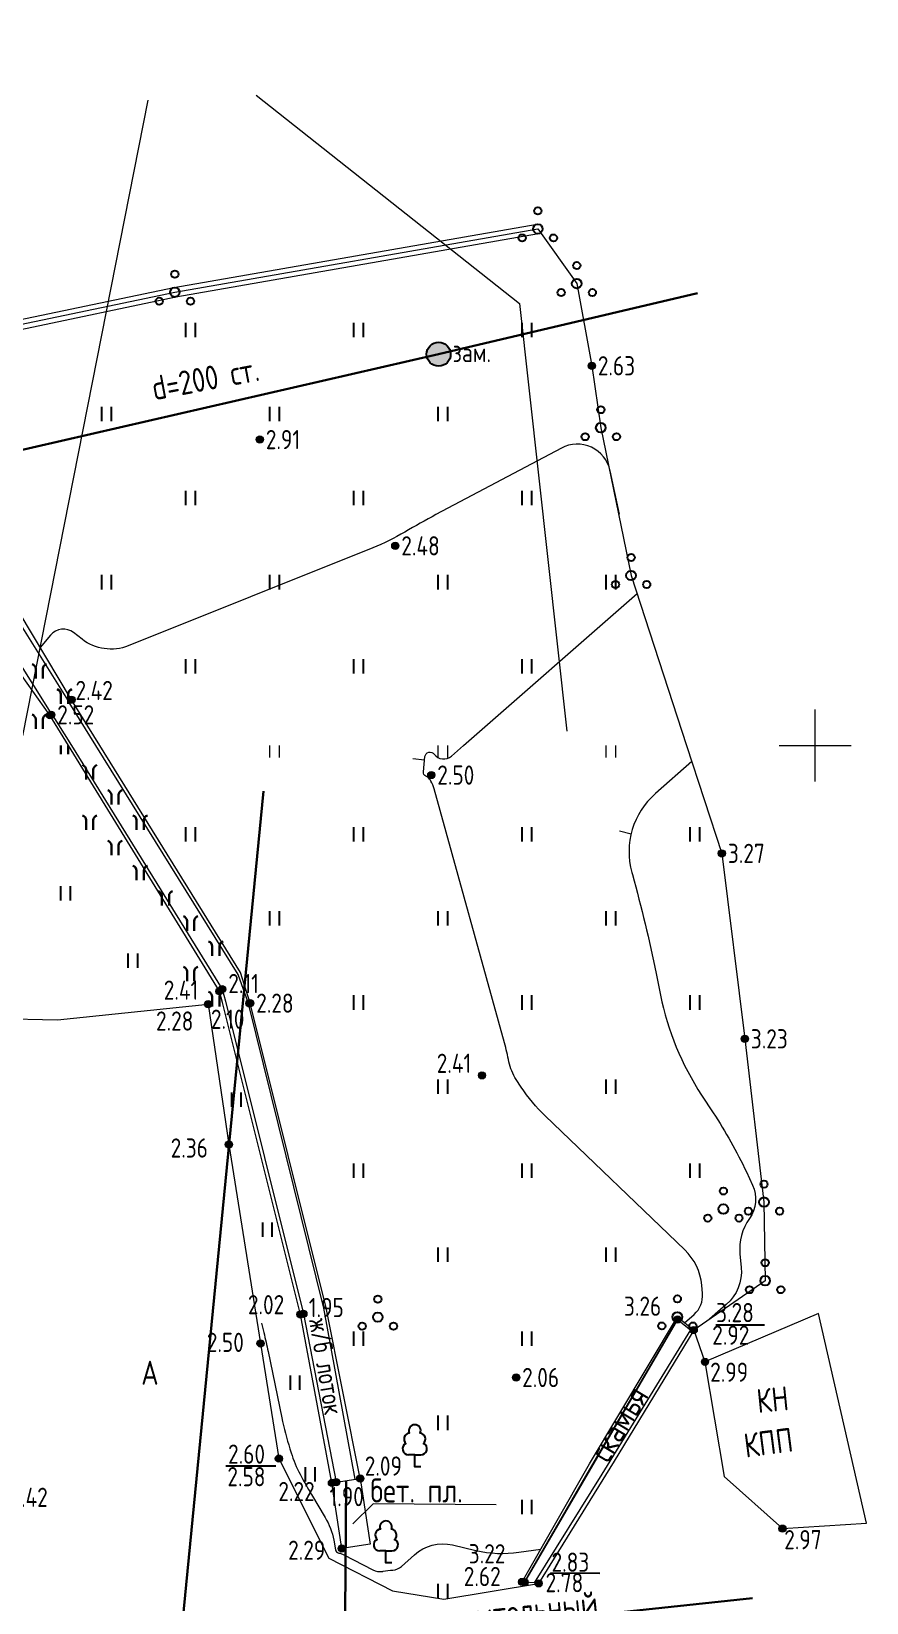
# Model space of a CAD drawing. Header units: metres. Extents: x 24337 to 25822, y 26642 to 34102.
# Drawn here: x 25667.4 to 25702.1, y 32964.3 to 33029.7 of the extents above; entities that cross this region are included whole.
import ezdxf

# ---------------------------------------------------------------- set-up
doc = ezdxf.new("R2010")
doc.units = ezdxf.units.M
doc.linetypes.add('g5_01_5x1_5', pattern=[3, 1.5, -1.5])
doc.linetypes.add('g5_02x1', pattern=[3, 2, -1])
for name, color, linetype in [('02_Сетка', 7, 'Continuous'), ('03_Здания и строения', 7, 'Continuous'), ('06_Инженерно-технические сооружения', 7, 'Continuous'), ('10_Границы покрытий и угодий', 7, 'Continuous'), ('13_Растительность', 7, 'Continuous'), ('14_Ограждения', 7, 'Continuous'), ('18_Зарамочное оформление', 7, 'Continuous'), ('19_Горизонтали', 7, 'Continuous'), ('30_Канализация', 7, 'Continuous'), ('30_Ливневка', 7, 'Continuous'), ('31_Водопровод', 7, 'Continuous'), ('37_Кабель низкого напряжения', 7, 'Continuous'), ('44_Крышки колодцев', 7, 'Continuous'), ('45_Номера колодцев', 7, 'Continuous'), ('61_Отметки высоты поверхности', 7, 'Continuous')]:
    doc.layers.add(name, color=color, linetype=linetype)
doc.styles.add('LIKE11', font='bm431.shx')
doc.styles.add('Line_GUGK', font='', dxfattribs={"height": 1})
doc.styles.get("Standard").update_dxf_attribs({"font": 'GOST_0.TTF', "height": 2})
doc.styles.get('Line_GUGK').set_extended_font_data('Bm431', italic=True)
doc.linetypes.add('g5_119_3', pattern='A,8,-2,[31,GUGK_2005.shx,S=0.2,R=0,X=0,Y=0],8,[31,GUGK_2005.shx,S=0.2,R=180.000005,X=0,Y=0],-2', length=20)
doc.linetypes.add('g5_122_k', pattern='A,2,-2,3,-0.6,["К",Line_GUGK,S=2,R=0,X=0,Y=-1],-3,3,-2,8,-2,8,-2,6', length=41.6)
doc.linetypes.add('g5_122_kl', pattern='A,2,-2,3,-0.6,["Кл",Line_GUGK,S=2,R=0,X=0,Y=-1],-5,3,-2,8,-2,8,-2,6', length=43.6)
doc.linetypes.add('g5_122_kn', pattern='A,2,-2,3,-0.6,["Кн",Line_GUGK,S=2,R=0,X=0,Y=-1],-5,3,-2,8,-2,8,-2,6', length=43.6)
doc.linetypes.add('g5_122_v', pattern='A,2,-2,3,-0.6,["В",Line_GUGK,S=2,R=0,X=0,Y=-1],-2.8,3,-2,8,-2,8,-2,6', length=41.4)
doc.linetypes.add('g5_472', pattern='A,0,-8,[25,GUGK_2005.shx,S=0.8,R=0,X=0,Y=-0.4],0', length=8)
doc.linetypes.add('g5_474_1a', pattern='A,2,-0.5,[28,GUGK_2005.shx,S=2,R=0,X=0,Y=0],-0.5,2', length=5)

# ---------------------------------------------------------------- blocks, each defined once
blk = doc.blocks.new('g5_329_6')
at = {"color": 0, "linetype": 'ByBlock', "lineweight": 15}
blk.add_line((0, 0), (1, 0), dxfattribs=at)
blk = doc.blocks.new('g5_401')
at = {"color": 0, "flags": 128}
for points in [[(-0.4, 0), (-0.4, 1.2)], [(0.4, 0), (0.4, 1.2)]]:
    blk.add_lwpolyline(points, dxfattribs=at)
blk = doc.blocks.new('g5_403')
at = {"color": 0, "lineweight": 30, "flags": 128}
for points in [[(-0.3, 0), (-0.3, 0.8, 0.318313), (-0.6, 1.2, 0.61176)], [(0.3, 0), (0.3, 0.8, -0.318313), (0.6, 1.2, -0.61176)]]:
    blk.add_lwpolyline(points, format="xyb", dxfattribs=at)
blk = doc.blocks.new('g5_330')
at = {"linetype": 'ByBlock'}
blk.add_hatch(color=0, dxfattribs=at).paths.add_polyline_path([(-0.3, 0, 1), (0.3, 0, 1)])
at = {"color": 0, "linetype": 'ByBlock', "lineweight": -2}
blk.add_circle((0, 0), 0.3, dxfattribs=at)
at = {"color": 0, "linetype": 'ByBlock', "lineweight": 15, "flags": 12}
for tag, p in [('number', (-7.62, -0.8)), ('z', (0.5, -0.8))]:
    blk.add_attdef(tag, p, '', height=1.6, dxfattribs=at)
blk = doc.blocks.new('g5_394')
at = {"color": 0}
for centre, radius in [((0, 1.5), 0.3), ((0, 0), 0.4), ((-1.3, -0.75), 0.3), ((1.3, -0.75), 0.3)]:
    blk.add_circle(centre, radius, dxfattribs=at)
blk = doc.blocks.new('g5_388_1')
at = {"color": 0, "flags": 128}
blk.add_lwpolyline([(0, 0.99), (0.51, 0.99, 0.798042), (0.73, 1.95, 0.636328), (0.46, 2.81, 0.533064), (0, 3.5, 0.533064), (-0.46, 2.81, 0.636328), (-0.73, 1.95, 0.798042), (-0.51, 0.99)], format="xyb", dxfattribs=at)
for points in [[(0, 0.99), (-0.51, 0.99)], [(0.5, 0), (0, 0), (0, 0.99)]]:
    blk.add_lwpolyline(points, dxfattribs=at)
at = {"style": 'LIKE11', "flags": 8}
for tag, p in [('Описание', (-14.19, 0.84)), ('Метрические данные', (1.49, 0.46))]:
    blk.add_attdef(tag, p, '', height=2, dxfattribs=at)
blk = doc.blocks.new('g5_118')
h = blk.add_hatch(color=255)
edge = h.paths.add_edge_path()
edge.add_arc((0, 0), 0.925, 0, 360)
at = {"color": 0}
blk.add_circle((0, 0), 1, dxfattribs=at)
at = {"style": 'LIKE11', "flags": 8}
for tag, p, height in [('Номер', (0, 1.7), 1.6), ('Текст', (1.17, -0.66), 2), ('Отметка кольца люка', (0, -2.8), 1.6), ('Отметка земли (возле него)', (0, -4.8), 1.6), ('Верх прокладки', (0, -6.8), 1.6), ('Низ прокладки', (0, -8.8), 1.6)]:
    blk.add_attdef(tag, p, '', height=height, dxfattribs=at)
blk = doc.blocks.new('g5_012')
at = {"color": 92, "linetype": 'ByBlock', "lineweight": -2}
for p, q in [((0, -3), (0, 3)), ((-3, 0), (3, 0))]:
    blk.add_line(p, q, dxfattribs=at)

msp = doc.modelspace()

# ---------------------------------------------------------------- linework, layer by layer
at = {"layer": '03_Здания и строения', "color": 7, "linetype": 'Continuous', "lineweight": 20, "ltscale": 0.5, "flags": 128}
msp.add_lwpolyline([(25695.41, 32974.34), (25696.209, 32969.571), (25698.637, 32967.394), (25702.136, 32967.625), (25700.135, 32976.347), (25695.41, 32974.34)], dxfattribs=at)
at = {"layer": '06_Инженерно-технические сооружения', "color": 92, "linetype": 'g5_02x1', "lineweight": 20, "ltscale": 500, "flags": 128}
for points in [[(25668.198, 33001.353), (25658.873, 33016.141), (25659.868, 33016.27), (25668.946, 33001.796)], [(25670.06, 33000), (25668.946, 33001.796)], [(25668.198, 33001.353), (25669.035, 33000)], [(25669.035, 33000), (25675.31, 32989.854), (25675.449, 32989.349), (25678.693, 32976.339), (25680.058, 32969.327)], [(25680.848, 32969.451), (25679.545, 32976.576), (25676.413, 32989.252), (25675.979, 32990.461), (25670.06, 33000)]]:
    msp.add_lwpolyline(points, dxfattribs=at)
at = {"layer": '06_Инженерно-технические сооружения', "color": 7, "linetype": 'Continuous', "lineweight": 20, "ltscale": 500, "flags": 128}
for points in [[(25670.22, 33000), (25669.04, 33001.906), (25660.402, 33016.365), (25659.868, 33016.27)], [(25668.916, 33000), (25668.144, 33001.258), (25659.872, 33012.924)], [(25679.884, 32969.297), (25678.573, 32976.314), (25675.329, 32989.306), (25675.198, 32989.766), (25668.916, 33000)], [(25681.063, 32969.483), (25679.645, 32976.592), (25676.48, 32989.272), (25676.076, 32990.544), (25670.22, 33000)], [(25694.941, 32975.662), (25691.629, 32970.203), (25688.485, 32965.114), (25688.294, 32965.141), (25687.901, 32965.159), (25687.794, 32965.174), (25690.599, 32970.098), (25694.26, 32976.208), (25694.941, 32975.662)], [(25687.901, 32965.159), (25690.6, 32969.841), (25694.27, 32976.104), (25687.901, 32965.159)], [(25694.27, 32976.104), (25694.81, 32975.665), (25691.122, 32969.665), (25688.294, 32965.141)], [(25694.27, 32976.104), (25694.26, 32976.208)], [(25694.81, 32975.665), (25694.941, 32975.662)], [(25686.716, 32968.387), (25681.597, 32968.433), (25680.752, 32967.596)]]:
    msp.add_lwpolyline(points, dxfattribs=at)
at = {"layer": '10_Границы покрытий и угодий', "color": 7, "linetype": 'g5_01_5x1_5', "lineweight": 20, "ltscale": 500, "flags": 128}
for points in [[(25654.872, 32994.481), (25657.165, 32991.934), (25660.944, 32989.852), (25665.083, 32988.651), (25668.462, 32988.573), (25674.73, 32989.23), (25675.594, 32983.389), (25676.912, 32975.106)], [(25679.884, 32969.297), (25681.063, 32969.483), (25681.47, 32966.747), (25680.29, 32966.569), (25679.884, 32969.297)]]:
    msp.add_lwpolyline(points, dxfattribs=at)
at = {"layer": '10_Границы покрытий и угодий', "color": 7, "linetype": 'Continuous', "lineweight": 20, "ltscale": 500, "flags": 128}
msp.add_lwpolyline([(25676.912, 32975.106), (25677.675, 32970.308), (25679.751, 32966.167), (25682.401, 32964.805), (25684.533, 32964.457), (25688.485, 32965.114)], dxfattribs=at)
at = {"layer": '13_Растительность', "color": 92, "linetype": 'Continuous', "lineweight": 30, "ltscale": 0.5, "flags": 128}
for points in [[(25668.6, 32999.64), (25668.6, 33000)], [(25668.9, 32999.64), (25668.9, 33000)]]:
    msp.add_lwpolyline(points, dxfattribs=at)
at = {"layer": '13_Растительность', "color": 92, "linetype": 'Continuous', "lineweight": 20, "ltscale": 0.5, "flags": 128}
for points in [[(25677.3, 32999.5), (25677.3, 33000)], [(25677.7, 32999.5), (25677.7, 33000)], [(25684.3, 32999.5), (25684.3, 33000)], [(25684.7, 32999.5), (25684.7, 33000)], [(25691.3, 32999.5), (25691.3, 33000)], [(25691.7, 32999.5), (25691.7, 33000)]]:
    msp.add_lwpolyline(points, dxfattribs=at)
at = {"layer": '14_Ограждения', "color": 7, "linetype": 'Continuous', "lineweight": 20, "ltscale": 0.5, "flags": 128}
for points in [[(25653.903, 33040.795), (25654.256, 33035.813), (25657.966, 33015.9), (25658.666, 33015.962), (25660.431, 33016.167), (25666.938, 33017.327), (25673.381, 33018.677), (25688.486, 33021.311)], [(25654.303, 33040.823), (25654.654, 33035.863), (25658.292, 33016.33), (25658.626, 33016.36), (25660.373, 33016.563), (25666.862, 33017.719), (25673.305, 33019.069), (25688.418, 33021.705)]]:
    msp.add_lwpolyline(points, dxfattribs=at)
at = {"layer": '14_Ограждения', "color": 7, "linetype": 'g5_472', "lineweight": 20, "ltscale": 0.5, "flags": 128}
msp.add_lwpolyline([(25654.103, 33040.809), (25654.455, 33035.838), (25658.129, 33016.115), (25658.646, 33016.161), (25660.402, 33016.365), (25666.9, 33017.523), (25673.343, 33018.873), (25688.452, 33021.508)], dxfattribs=at)
at = {"layer": '14_Ограждения', "color": 7, "linetype": 'g5_474_1a', "lineweight": 20, "ltscale": 0.5, "flags": 128}
for points in [[(25688.452, 33021.508), (25690.072, 33019.233), (25690.7, 33015.811), (25691.073, 33013.232), (25692.334, 33007.079), (25694.646, 33000)], [(25694.646, 33000), (25696.113, 32995.509), (25697.068, 32987.788), (25697.866, 32980.988)], [(25697.866, 32980.988), (25697.914, 32977.716), (25694.941, 32975.662), (25695.41, 32974.34)]]:
    msp.add_lwpolyline(points, dxfattribs=at)
at = {"layer": '19_Горизонтали', "color": 32, "linetype": 'Continuous', "lineweight": 20, "ltscale": 0.5, "flags": 128}
for points, elevation in [([(25691.857, 33009.628), (25691.464, 33011.44, 0.49696), (25689.432, 33012.382), (25684.213, 33009.613, 0.010906), (25682.913, 33008.886), (25682.913, 33008.886, -0.037594), (25681.58, 33008.231), (25671.404, 33004.153, -0.267004), (25669.483, 33004.425), (25669.13, 33004.7, 0.405234), (25668.171, 33004.596), (25667.742, 33004.079)], 2.5), ([(25694.56, 32975.968), (25694.957, 32976.314, 0.240691), (25695.306, 32977.184), (25695.275, 32977.53, 0.180719), (25694.565, 32979.006), (25688.759, 32984.579, -0.056076), (25687.761, 32985.778), (25687.554, 32986.094, -0.095933), (25687.25, 32986.832, 0.017727), (25687.061, 32987.622), (25684.131, 32998.201, 0.059558), (25684.001, 32998.517), (25683.983, 32998.551, 0.164189), (25683.796, 32998.721, -0.327529), (25683.688, 32998.906), (25683.755, 32999.536, -0.682531), (25684.134, 32999.639, 0.437927), (25684.86, 32999.562), (25685.36, 33000)], 2.5), ([(25694.866, 32999.328), (25693.345, 32997.997, 0.28802), (25692.364, 32994.717), (25692.389, 32994.625, -0.017727), (25693.373, 32990.51), (25693.555, 32989.612, 0.095932), (25695.27, 32985.445), (25695.754, 32984.709, -0.035882), (25697.132, 32982.246), (25697.388, 32981.7, -0.270466), (25697.262, 32980.304), (25697.262, 32980.304, 0.17912), (25696.865, 32978.834), (25696.917, 32978.269, -0.240692), (25696.298, 32976.726), (25695.594, 32976.113)], 3), ([(25676.945, 32975.95), (25677.044, 32975.556, -0.010431), (25677.225, 32974.764), (25677.795, 32972.011, 0.025067), (25678.13, 32970.723), (25678.183, 32970.552, 0.045287), (25678.556, 32969.657), (25678.556, 32969.657, 0.013149), (25679.033, 32968.809), (25679.598, 32967.862, -0.088998), (25679.957, 32966.909), (25680.03, 32966.512, 0.310626), (25680.164, 32966.379), (25680.164, 32966.379, -0.074267), (25680.377, 32966.305), (25681.58, 32965.68, 0.16503), (25681.995, 32965.616), (25682.011, 32965.619, -0.027131), (25682.42, 32965.668), (25682.42, 32965.668, 0.168435), (25682.778, 32965.819), (25683.314, 32966.303, -0.24544), (25684.907, 32966.713), (25685.875, 32966.487, 0.093367), (25687.668, 32966.41), (25688.573, 32966.54)], 2.5)]:
    msp.add_lwpolyline(points, format="xyb", dxfattribs=dict(at, elevation=elevation))
at = {"layer": '19_Горизонтали', "color": 32, "linetype": 'Continuous', "lineweight": 20, "ltscale": 0.5, "elevation": 2.5, "flags": 128}
msp.add_lwpolyline([(25685.36, 33000), (25692.581, 33006.324)], dxfattribs=at)
at = {"layer": '30_Канализация', "color": 12, "linetype": 'g5_122_k', "lineweight": 30, "ltscale": 500, "flags": 128}
msp.add_lwpolyline([(25649.768, 33027.012), (25661.903, 33027.533), (25664.985, 33011.854), (25684.324, 33016.292), (25695.103, 33018.829)], dxfattribs=at)
at = {"layer": '30_Канализация', "color": 22, "linetype": 'g5_122_kn', "lineweight": 30, "ltscale": 500, "flags": 128}
msp.add_lwpolyline([(25675.766, 32915.552), (25671.287, 32939.133), (25677.039, 32998.097)], dxfattribs=at)
at = {"layer": '30_Ливневка', "color": 42, "linetype": 'g5_122_kl', "lineweight": 30, "ltscale": 500, "flags": 128}
msp.add_lwpolyline([(25680.473, 32969.39), (25680.188, 32930.634)], dxfattribs=at)
at = {"layer": '31_Водопровод', "color": 94, "linetype": 'g5_122_v', "lineweight": 30, "ltscale": 500, "flags": 128}
msp.add_lwpolyline([(25676.328, 32915.63), (25672.732, 32935.367), (25674.609, 32962.076), (25697.382, 32964.495)], dxfattribs=at)
at = {"layer": '37_Кабель низкого напряжения', "color": 1, "linetype": 'g5_119_3', "lineweight": 20, "ltscale": 500, "flags": 128}
for points in [[(25672.223, 33026.871), (25666.996, 33000.397)], [(25676.726, 33027.082), (25687.69, 33018.41), (25689.66, 33000.6)]]:
    msp.add_lwpolyline(points, dxfattribs=at)
at = {"layer": '61_Отметки высоты поверхности', "flags": 128}
for points in [[(25697.885, 32975.862), (25695.861, 32975.862)], [(25677.55, 32969.995), (25675.467, 32969.995)], [(25688.977, 32965.556), (25691.033, 32965.539)]]:
    msp.add_lwpolyline(points, dxfattribs=at)

# ---------------------------------------------------------------- block references
at = {"layer": '02_Сетка', "color": 92, "linetype": 'Continuous', "lineweight": 15, "ltscale": 0.5, "xscale": 0.5, "yscale": 0.5}
msp.add_blockref('g5_012', (25700, 33000), dxfattribs=at)
at = {"layer": '13_Растительность', "color": 92, "linetype": 'Continuous', "lineweight": 20, "xscale": 0.5, "yscale": 0.5, "zscale": 0.5}
for name, p in [('g5_394', (25688.452, 33021.508, 2.806)), ('g5_394', (25690.072, 33019.233, 2.557)), ('g5_394', (25673.343, 33018.873, 2.774)), ('g5_394', (25691.073, 33013.232, 2.499)), ('g5_394', (25692.334, 33007.079, 2.446)), ('g5_401', (25675.91, 32984.952)), ('g5_394', (25696.176, 32980.699, 2.848)), ('g5_394', (25697.866, 32980.988, 3.013)), ('g5_394', (25697.914, 32977.716, 3.277)), ('g5_394', (25681.793, 32976.198)), ('g5_394', (25694.26, 32976.208, 2.168)), ('g5_401', (25678.351, 32973.172)), ('g5_388_1', (25683.329, 32969.969, 2.113)), ('g5_401', (25678.982, 32969.355)), ('g5_388_1', (25682.127, 32965.969, 2.422))]:
    msp.add_blockref(name, p, dxfattribs=at)
at = {"layer": '13_Растительность', "color": 92, "linetype": 'Continuous', "lineweight": 20, "ltscale": 0.5, "xscale": 0.5, "yscale": 0.5}
for name, p in [('g5_401', (25674, 33017)), ('g5_401', (25681, 33017)), ('g5_401', (25688, 33017)), ('g5_401', (25670.5, 33013.5)), ('g5_401', (25677.5, 33013.5)), ('g5_401', (25684.5, 33013.5)), ('g5_401', (25674, 33010)), ('g5_401', (25681, 33010)), ('g5_401', (25688, 33010)), ('g5_401', (25670.5, 33006.5)), ('g5_401', (25677.5, 33006.5)), ('g5_401', (25684.5, 33006.5)), ('g5_401', (25691.5, 33006.5)), ('g5_403', (25667.7, 33002.79)), ('g5_401', (25674, 33003)), ('g5_401', (25681, 33003)), ('g5_401', (25688, 33003)), ('g5_403', (25668.75, 33001.74)), ('g5_403', (25667.7, 33000.69)), ('g5_403', (25669.8, 32998.59)), ('g5_403', (25670.85, 32997.54)), ('g5_403', (25669.8, 32996.49)), ('g5_403', (25671.9, 32996.49)), ('g5_401', (25674, 32996)), ('g5_401', (25681, 32996)), ('g5_401', (25688, 32996)), ('g5_401', (25695, 32996)), ('g5_403', (25670.85, 32995.44)), ('g5_403', (25671.9, 32994.39)), ('g5_401', (25668.8, 32993.54)), ('g5_403', (25672.95, 32993.34)), ('g5_403', (25674, 32992.29)), ('g5_401', (25677.5, 32992.5)), ('g5_401', (25684.5, 32992.5)), ('g5_401', (25691.5, 32992.5)), ('g5_401', (25671.6, 32990.74)), ('g5_403', (25675.05, 32991.24)), ('g5_403', (25674, 32990.19)), ('g5_403', (25675.05, 32989.14)), ('g5_401', (25681, 32989)), ('g5_401', (25688, 32989)), ('g5_401', (25695, 32989)), ('g5_401', (25684.5, 32985.5)), ('g5_401', (25691.5, 32985.5)), ('g5_401', (25681, 32982)), ('g5_401', (25688, 32982)), ('g5_401', (25695, 32982)), ('g5_401', (25677.2, 32979.54)), ('g5_401', (25684.5, 32978.5)), ('g5_401', (25691.5, 32978.5)), ('g5_401', (25681, 32975)), ('g5_401', (25688, 32975)), ('g5_401', (25684.5, 32971.5)), ('g5_401', (25688, 32968)), ('g5_401', (25684.5, 32964.5))]:
    msp.add_blockref(name, p, dxfattribs=at)
at = {"layer": '19_Горизонтали', "color": 32, "linetype": 'Continuous', "lineweight": 20, "xscale": 0.5, "yscale": 0.5, "zscale": 0.5}
for p, rotation in [((25683.74, 32999.39, 2.5), 173.8693091722229), ((25692.338, 32996.314, 3), 166.5576872883726)]:
    msp.add_blockref('g5_329_6', p, dxfattribs=dict(at, rotation=rotation))
at = {"layer": '44_Крышки колодцев', "color": 7, "linetype": 'Continuous', "lineweight": 20, "xscale": 0.5, "yscale": 0.5, "zscale": 0.5}
msp.add_blockref('g5_118', (25684.324, 33016.292), dxfattribs=at)
at = {"layer": '61_Отметки высоты поверхности', "color": 7, "linetype": 'Continuous', "lineweight": 20, "xscale": 0.5, "yscale": 0.5, "zscale": 0.5}
for p in [(25690.7, 33015.811, 2.631), (25676.881, 33012.738, 2.913), (25682.519, 33008.314, 2.481), (25669.04, 33001.906, 2.416), (25668.144, 33001.258, 2.356), (25668.198, 33001.277, 2.519), (25684.017, 32998.77, 2.503), (25696.113, 32995.509, 3.273), (25675.31, 32989.854, 2.109), (25674.73, 32989.23, 2.283), (25675.198, 32989.766, 2.207), (25676.449, 32989.263, 2.351), (25676.48, 32989.272, 2.279), (25697.068, 32987.788, 3.229), (25686.128, 32986.266, 2.41), (25675.594, 32983.389, 2.356), (25678.573, 32976.314, 2.02), (25678.693, 32976.339, 1.95), (25694.27, 32976.104, 3.257), (25694.941, 32975.662, 2.922), (25676.912, 32975.106, 2.497), (25695.41, 32974.34, 2.991), (25687.55, 32973.686, 2.061), (25677.675, 32970.308, 2.579), (25679.884, 32969.297, 2.215), (25680.058, 32969.327, 1.899), (25681.063, 32969.483, 2.092), (25698.637, 32967.394, 2.966), (25680.29, 32966.569, 2.291), (25687.794, 32965.174, 2.616), (25687.901, 32965.159, 3.225), (25688.485, 32965.114, 2.777)]:
    msp.add_blockref('g5_330', p, dxfattribs=at)

# ---------------------------------------------------------------- texts
at = {"layer": '03_Здания и строения', "color": 7, "linetype": 'Continuous', "lineweight": 15}
for s, rotation, p in [('КН', 5.6787, (25697.613, 32972.203)), ('КПП', 7.3735, (25697.101, 32970.348))]:
    msp.add_text(s, height=1, rotation=rotation, dxfattribs=at).set_placement(p)
at = {"layer": '06_Инженерно-технические сооружения', "color": 7, "linetype": 'Continuous', "lineweight": 15}
msp.add_text('ж/б лоток', height=0.8, rotation=279.27971, dxfattribs=at).set_placement((25678.922, 32976.08))
at = {"layer": '10_Границы покрытий и угодий', "color": 7, "linetype": 'Continuous', "lineweight": 15}
for s, p in [('А', (25671.943, 32973.384)), ('бет. пл.', (25681.487, 32968.482))]:
    msp.add_text(s, height=1, dxfattribs=at).set_placement(p)
msp.add_text('скамья', height=1, rotation=58.90199, dxfattribs=at).set_placement((25691.38, 32970.085))
at = {"layer": '18_Зарамочное оформление', "color": 7, "linetype": 'Continuous', "lineweight": 15}
msp.add_text('Детский оздоровительный', height=1, rotation=6.0494, dxfattribs=at).set_placement((25677.443, 32962.369))
at = {"layer": '30_Канализация', "color": 12, "linetype": 'Continuous', "lineweight": 15}
msp.add_text('d=200 ст.', height=1, rotation=10.63888, dxfattribs=at).set_placement((25672.486, 33014.366))
at = {"layer": '45_Номера колодцев', "color": 7, "linetype": 'Continuous', "lineweight": 15, "ltscale": 0.5}
msp.add_text('зам.', height=0.8, dxfattribs=at).set_placement((25684.909, 33015.962))
at = {"layer": '61_Отметки высоты поверхности', "color": 7, "linetype": 'Continuous', "lineweight": 15, "ltscale": 0.5}
for s, p in [('2.63', (25690.95, 33015.411)), ('2.91', (25677.131, 33012.338)), ('2.48', (25682.769, 33007.914)), ('2.42', (25669.207, 33001.892)), ('2.52', (25668.448, 33000.877)), ('2.50', (25684.267, 32998.37)), ('3.27', (25696.363, 32995.109)), ('2.41', (25672.882, 32989.415)), ('2.11', (25675.568, 32989.689)), ('2.28', (25676.73, 32988.872)), ('2.28', (25672.559, 32988.128)), ('2.10', (25674.845, 32988.203)), ('3.23', (25697.318, 32987.388)), ('2.41', (25684.244, 32986.368)), ('2.36', (25673.17, 32982.842)), ('2.02', (25676.384, 32976.319)), ('1.95', (25678.918, 32976.201)), ('3.26', (25692.039, 32976.255)), ('3.28', (25695.874, 32975.99)), ('2.92', (25695.712, 32975.049)), ('2.50', (25674.675, 32974.75)), ('2.99', (25695.627, 32973.507)), ('2.06', (25687.8, 32973.286)), ('2.60', (25675.558, 32970.097)), ('2.09', (25681.248, 32969.601)), ('2.58', (25675.53, 32969.158)), ('2.42', (25666.499, 32968.298)), ('2.22', (25677.652, 32968.539)), ('1.90', (25679.78, 32968.328)), ('2.97', (25698.708, 32966.534)), ('2.29', (25678.059, 32966.095)), ('3.22', (25685.578, 32965.948)), ('2.62', (25685.37, 32965.001)), ('2.83', (25689.023, 32965.597)), ('2.78', (25688.774, 32964.746))]:
    msp.add_text(s, height=0.8, dxfattribs=at).set_placement(p)

doc.saveas('drawing.dxf')
